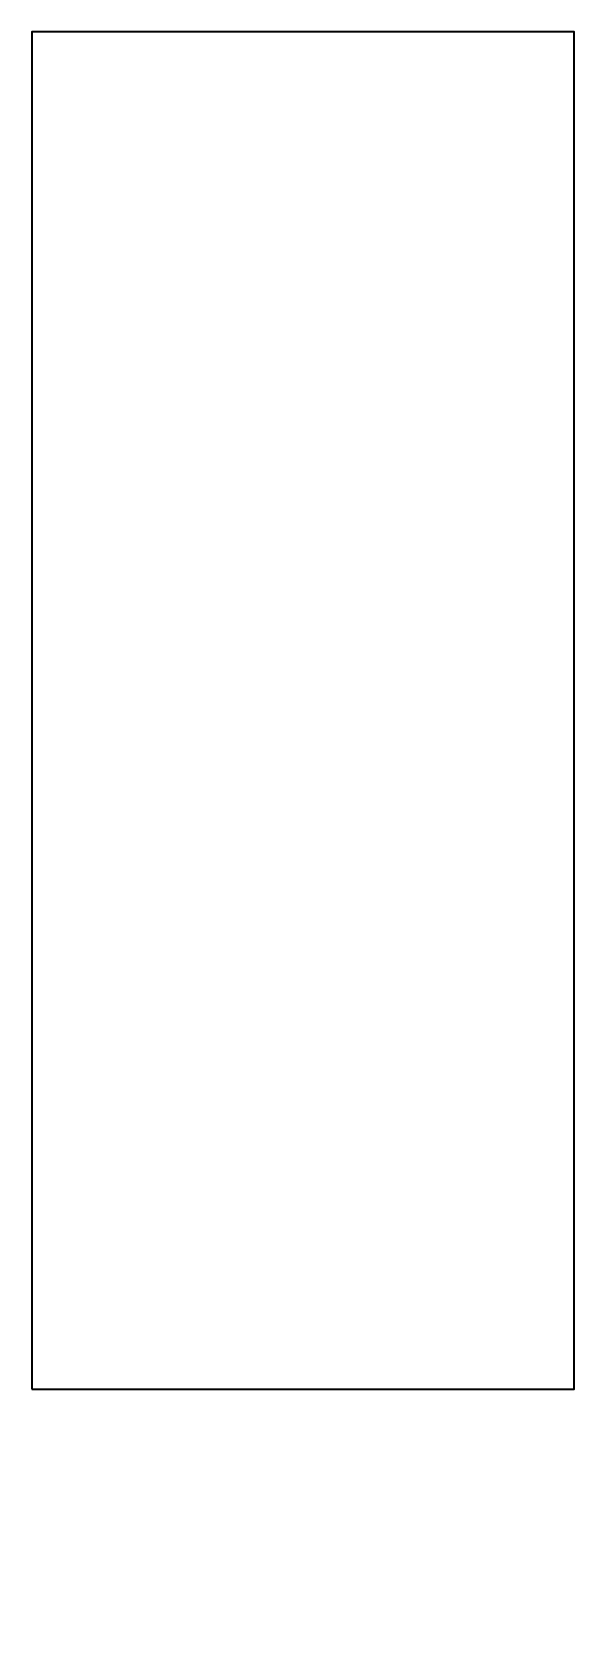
# Model space of a CAD drawing. Header units: millimetres. Extents: x 99.2 to 117.2, y 23.3 to 76.1.
import ezdxf

# ---------------------------------------------------------------- set-up
doc = ezdxf.new("R2010")
doc.units = ezdxf.units.MM
doc.header["$MEASUREMENT"] = 0

msp = doc.modelspace()

# ---------------------------------------------------------------- linework, layer by layer
msp.add_lwpolyline([(99.189, 31.098), (117.189, 31.098), (117.189, 76.098), (99.189, 76.098)], close=True)

doc.saveas('drawing.dxf')
